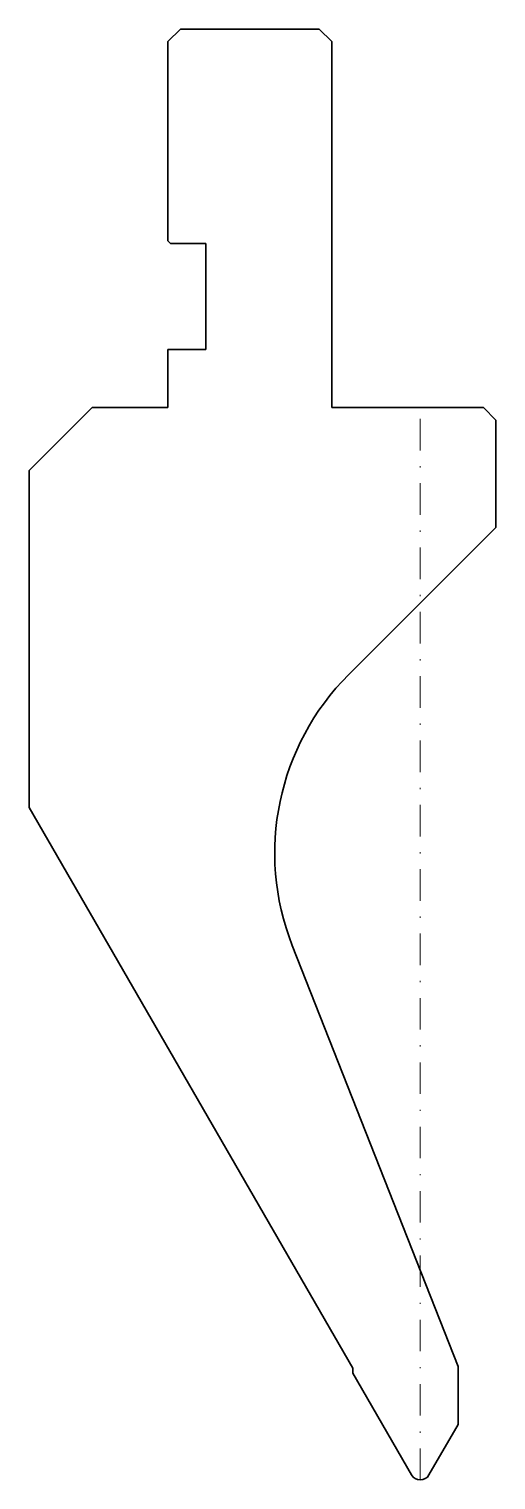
# Model space of a CAD drawing. Header units: millimetres. Extents: x -31 to 6, y 0 to 115.
import ezdxf

# ---------------------------------------------------------------- set-up
doc = ezdxf.new("R2010")
doc.units = ezdxf.units.MM
doc.header["$LTSCALE"] = 5
doc.linetypes.add('AUSGEZOGEN', pattern=[0])
doc.linetypes.add('DASHDOT', pattern=[1, 0.5, -0.25, 0, -0.25])
doc.layers.add('2', color=7, linetype='Continuous')

msp = doc.modelspace()

# ---------------------------------------------------------------- linework, layer by layer
at = {"layer": '2', "color": 7, "linetype": 'AUSGEZOGEN', "lineweight": 35}
for p, q in [((-20, 114), (-19, 115)), ((-20, 98.2), (-20, 114)), ((-19, 115), (-8, 115)), ((-8, 115), (-7, 114)), ((-7, 114), (-7, 85)), ((-19.8, 98), (-20, 98.2)), ((-17, 98), (-19.8, 98)), ((-17, 89.6), (-17, 98)), ((-20, 85), (-20, 89.6)), ((-20, 89.6), (-17, 89.6)), ((-31, 80), (-26, 85)), ((-26, 85), (-20, 85)), ((-7, 85), (5, 85)), ((5, 85), (6, 84)), ((6, 84), (6, 75.5)), ((-31, 53.29), (-31, 80)), ((6, 75.5), (-5.67, 63.83)), ((-5.35, 8.86), (-31, 53.29)), ((-10.14, 42.36), (3, 9)), ((-5.35, 8.46), (-5.35, 8.86)), ((-0.69, 0.4), (-5.35, 8.46)), ((3, 9), (3, 4.4)), ((3, 4.4), (0.69, 0.4))]:
    msp.add_line(p, q, dxfattribs=at)
at = {"layer": '2', "color": 7, "linetype": 'DASHDOT', "lineweight": 18}
msp.add_line((0, 0), (0, 85), dxfattribs=at)
at = {"layer": '2', "color": 7, "linetype": 'AUSGEZOGEN', "lineweight": 35}
for centre, radius, start, end in [((8.47, 49.69), 20, 135, 201.5), ((0, 0.8), 0.8, 210, 330)]:
    msp.add_arc(centre, radius, start, end, dxfattribs=at)

doc.saveas('drawing.dxf')
